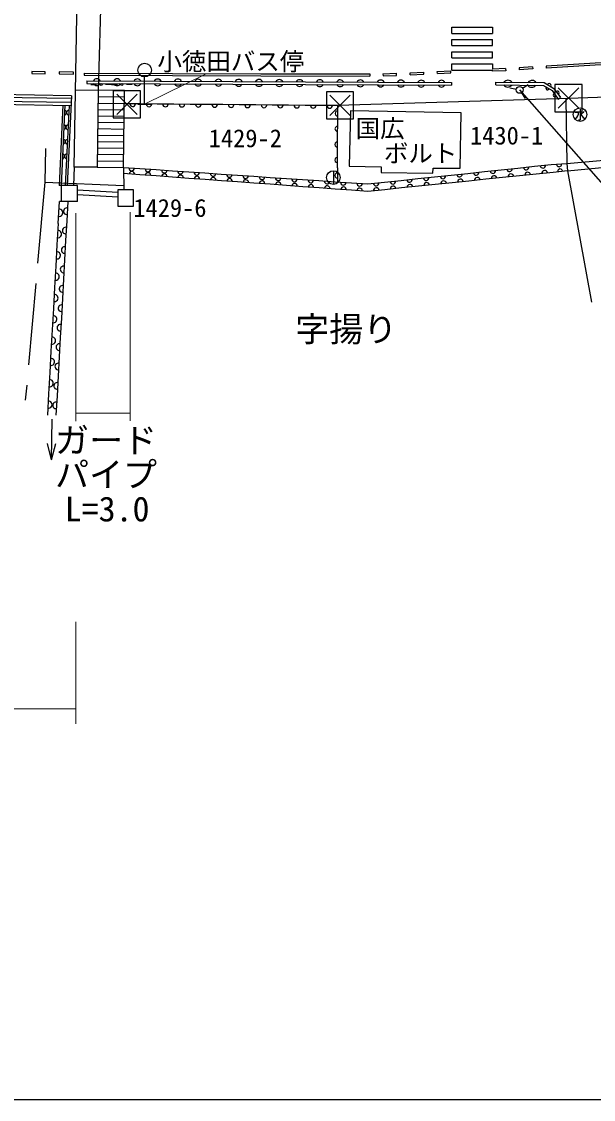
# Model space of a CAD drawing. Units: millimetres, scale not verified. Extents: x 40000 to 680000, y 20000 to 380000.
# Drawn here: x 420172 to 462256, y 205000 to 284298 of the extents above; entities that cross this region are included whole.
import ezdxf
from ezdxf.enums import TextEntityAlignment as Align

# ---------------------------------------------------------------- set-up
doc = ezdxf.new("R2010")
doc.units = ezdxf.units.MM
doc.header["$LTSCALE"] = 1000
doc.linetypes.add('DASHED', pattern=[7.5, 6, -1.5])
for name, color, linetype, lineweight in [('M-BGD', 7, 'Continuous', 25), ('M-BGD-EXST', 7, 'Continuous', 25), ('M-BMK-HTXT', 7, 'Continuous', 13), ('M-STR-HTXT', 7, 'Continuous', 13), ('M-STR-STRC', 7, 'Continuous', 25), ('M-TTL-BAND', 7, 'Continuous', 25)]:
    doc.layers.add(name, color=color, linetype=linetype, lineweight=lineweight)
doc.styles.add('ＭＳ ゴシック', font='')
doc.styles.get('ＭＳ ゴシック').set_extended_font_data('MS Gothic')

msp = doc.modelspace()

# ---------------------------------------------------------------- linework, layer by layer
at = {"layer": 'M-BGD'}
for p, q in [((424033, 273593), (424441, 296009)), ((424966, 279947), (451822, 279821)), ((424965, 279747), (451821, 279621)), ((425259, 279660), (425697, 279662)), ((425821, 279245), (425747, 273593)), ((427754, 279219), (425821, 279245)), ((426790, 279665), (426353, 279664)), ((426790, 279665), (427228, 279666)), ((427679, 273567), (427754, 279219)), ((428321, 279669), (427884, 279668)), ((451822, 279821), (451821, 279621)), ((455070, 279639), (455072, 279839)), ((455072, 279839), (458638, 279804)), ((458638, 279804), (459352, 279370)), ((459352, 279370), (459826, 278707)), ((423847, 278831), (418378, 278922)), ((423847, 278831), (423536, 272248)), ((425815, 278774), (427748, 278748)), ((459664, 278590), (459826, 278707)), ((460228, 278620), (460303, 273858)), ((418366, 278222), (423814, 278132)), ((423214, 278146), (422936, 272248)), ((423364, 278139), (423086, 272248)), ((423664, 278125), (423386, 272248)), ((425803, 277832), (427735, 277806)), ((425809, 278303), (427741, 278277)), ((428949, 278240), (427741, 278251)), ((430157, 278229), (428949, 278240)), ((431366, 278219), (430157, 278229)), ((432574, 278208), (431366, 278219)), ((433782, 278197), (432574, 278208)), ((434990, 278187), (433782, 278197)), ((436198, 278176), (434990, 278187)), ((437407, 278165), (436198, 278176)), ((438615, 278154), (437407, 278165)), ((439823, 278144), (438615, 278154)), ((441031, 278133), (439823, 278144)), ((442239, 278122), (441031, 278133)), ((443448, 278112), (442239, 278122)), ((443441, 276968), (443448, 278112)), ((425790, 276890), (427723, 276864)), ((425796, 277361), (427729, 277335)), ((443434, 275825), (443441, 276968)), ((425784, 276419), (427716, 276393)), ((425772, 275477), (427704, 275451)), ((425778, 275948), (427710, 275922)), ((443427, 274682), (443434, 275825)), ((425759, 274535), (427692, 274509)), ((425765, 275006), (427698, 274980)), ((443420, 273539), (443427, 274682)), ((425747, 273593), (427679, 273567)), ((425753, 274064), (427685, 274038)), ((456692, 273522), (457919, 273652)), ((457919, 273652), (459146, 273782)), ((459146, 273782), (460303, 273858)), ((460303, 273858), (460348, 273311)), ((427679, 273567), (427700, 271930)), ((427679, 273567), (428877, 273486)), ((428883, 273023), (427685, 273110)), ((428877, 273486), (430075, 273405)), ((430081, 272936), (428883, 273023)), ((430075, 273405), (431273, 273324)), ((431279, 272849), (430081, 272936)), ((431273, 273324), (432471, 273243)), ((432477, 272761), (431279, 272849)), ((432471, 273243), (433669, 273162)), ((433669, 273162), (434867, 273080)), ((434867, 273080), (436065, 272999)), ((436065, 272999), (437263, 272918)), ((437263, 272918), (438461, 272837)), ((438461, 272837), (439659, 272756)), ((443420, 273539), (443413, 272501)), ((449330, 272741), (450557, 272871)), ((450557, 272871), (451784, 273001)), ((451784, 273001), (453011, 273131)), ((453011, 273131), (454238, 273261)), ((454238, 273261), (455465, 273391)), ((455566, 272821), (454328, 272694)), ((455465, 273391), (456692, 273522)), ((456805, 272948), (455566, 272821)), ((458043, 273076), (456805, 272948)), ((459282, 273203), (458043, 273076)), ((460348, 273311), (459282, 273203)), ((460348, 273311), (462119, 263647)), ((424281, 272248), (422936, 272248)), ((423081, 272248), (423081, 271058)), ((424281, 271058), (424281, 272248)), ((433676, 272674), (432477, 272761)), ((434874, 272587), (433676, 272674)), ((436072, 272500), (434874, 272587)), ((437270, 272413), (436072, 272500)), ((438468, 272325), (437270, 272413)), ((439666, 272238), (438468, 272325)), ((439659, 272756), (440857, 272675)), ((440864, 272151), (439666, 272238)), ((440857, 272675), (442055, 272593)), ((442063, 272064), (440864, 272151)), ((442055, 272593), (443253, 272512)), ((443261, 271977), (442063, 272064)), ((443253, 272512), (444451, 272431)), ((444451, 272431), (445649, 272350)), ((445649, 272350), (446876, 272480)), ((446876, 272480), (448103, 272610)), ((448134, 272057), (446896, 271930)), ((448103, 272610), (449330, 272741)), ((449373, 272184), (448134, 272057)), ((450612, 272312), (449373, 272184)), ((451850, 272439), (450612, 272312)), ((453089, 272566), (451850, 272439)), ((454328, 272694), (453089, 272566)), ((428398, 271930), (427258, 271930)), ((427258, 271930), (427258, 270710)), ((428398, 270710), (428398, 271930)), ((444459, 271889), (443261, 271977)), ((445657, 271802), (444459, 271889)), ((446896, 271930), (445657, 271802)), ((422866, 269447), (422957, 271058)), ((424281, 271058), (422957, 271058)), ((423519, 269630), (423598, 271058)), ((427258, 270710), (428398, 270710)), ((423440, 268201), (423519, 269630)), ((422866, 269447), (422778, 267880)), ((423362, 266773), (423440, 268201)), ((422778, 267880), (422690, 266312)), ((423283, 265344), (423362, 266773)), ((422690, 266312), (422602, 264745)), ((423204, 263916), (423283, 265344)), ((422602, 264745), (422515, 263178)), ((423125, 262488), (423204, 263916)), ((422515, 263178), (422427, 261610)), ((423046, 261059), (423125, 262488)), ((422427, 261610), (422339, 260043)), ((422967, 259631), (423046, 261059)), ((422339, 260043), (422251, 258475)), ((422888, 258203), (422967, 259631)), ((422251, 258475), (422163, 256908)), ((422810, 256774), (422888, 258203)), ((422163, 256908), (422075, 255340)), ((422731, 255346), (422810, 256774)), ((422372, 252056), (422426, 255055)), ((422372, 252056), (422093, 253261)), ((422372, 252056), (422693, 253250))]:
    msp.add_line(p, q, dxfattribs=at)
at = {"layer": 'M-BGD', "linetype": 'DASHED'}
for p, q in [((424783, 280497), (424782, 280347)), ((424966, 279947), (424965, 279747)), ((423823, 278331), (418369, 278422)), ((423838, 278631), (418374, 278722)), ((460303, 273858), (463297, 274126)), ((460348, 273311), (463383, 273615)), ((421892, 272488), (427696, 272231)), ((424281, 271920), (427258, 271754)), ((427258, 271369), (424281, 271548))]:
    msp.add_line(p, q, dxfattribs=at)
at = {"layer": 'M-BGD'}
for points in [[(426260, 294580), (425821, 279245), (424135, 279231)], [(507336, 278940), (491870, 279172), (469710, 278966), (460431, 278639), (443448, 278112)], [(455070, 279639), (458581, 279604), (459213, 279220), (459664, 278590)], [(425747, 273593), (424033, 273593), (423990, 272248)]]:
    msp.add_lwpolyline(points, dxfattribs=at)
msp.add_lwpolyline([(452510, 277578), (444377, 277739), (444288, 273666), (446641, 273607), (446626, 273195), (450449, 273136), (450464, 273519), (452449, 273504)], close=True, dxfattribs=at)
at = {"layer": 'M-BGD', "linetype": 'DASHED'}
msp.add_lwpolyline([(421933, 274948), (421892, 272488), (420449, 256438)], dxfattribs=at)
at = {"layer": 'M-BGD'}
for centre in [(426025, 279663), (427556, 279667)]:
    msp.add_circle(centre, 75, dxfattribs=at)
for centre, radius, start, end in [((425711, 279812), 281, 27.53275, 151.92917), ((427203, 279805), 281, 27.53238, 151.92954), ((428695, 279798), 281, 27.53403, 151.92789), ((430187, 279791), 281, 27.5344, 151.92752), ((431679, 279784), 281, 27.53238, 151.92954), ((433171, 279777), 281, 27.53238, 151.92954), ((434663, 279770), 281, 27.53275, 151.92917), ((436155, 279763), 281, 27.53403, 151.92789), ((437647, 279756), 281, 27.53403, 151.92789), ((439139, 279749), 281, 27.53275, 151.92917), ((440631, 279742), 281, 27.53238, 151.92954), ((442123, 279735), 281, 27.53403, 151.92789), ((443615, 279728), 281, 27.5344, 151.92752), ((445107, 279721), 281, 27.53238, 151.92954), ((446599, 279714), 281, 27.53238, 151.92954), ((448091, 279707), 281, 27.53275, 151.92917), ((449583, 279700), 281, 27.53403, 151.92789), ((451075, 279693), 281, 27.53403, 151.92789), ((455961, 279611), 369, 35.873, 142.99949), ((457744, 279593), 369, 35.873, 142.99949), ((425712, 279875), 281, 207.53403, 331.92789), ((427204, 279868), 281, 207.53294, 331.92873), ((428696, 279861), 281, 207.53238, 331.92954), ((430188, 279854), 281, 207.53403, 331.92789), ((431680, 279847), 281, 207.53459, 331.92708), ((433172, 279840), 281, 207.53388, 331.92916), ((434664, 279833), 281, 207.53238, 331.92954), ((436156, 279826), 281, 207.53294, 331.92873), ((437648, 279819), 281, 207.53403, 331.92789), ((439140, 279811), 281, 207.53403, 331.92789), ((440632, 279804), 281, 207.53294, 331.92873), ((442124, 279797), 281, 207.53238, 331.92954), ((443616, 279790), 281, 207.53403, 331.92789), ((445108, 279783), 281, 207.53459, 331.92708), ((446600, 279776), 281, 207.53388, 331.92916), ((448092, 279769), 281, 207.53238, 331.92954), ((449584, 279762), 281, 207.53294, 331.92873), ((451076, 279755), 281, 207.53403, 331.92789), ((455950, 279840), 360, 215.1521, 323.72093), ((457705, 279823), 360, 215.15387, 323.71992), ((458884, 279391), 126, 137.52487, 339.87085), ((459000, 279596), 140, 324.43932, 152.95576), ((459600, 279046), 136, 299.93748, 131.25086), ((459423, 278894), 130, 117.01273, 314.17555), ((423307, 277605), 181, 277.27174, 77.32576), ((423670, 277588), 181, 97.27188, 257.32401), ((428345, 278247), 201, 179.88325, 359.10098), ((429553, 278236), 201, 179.88612, 359.09811), ((430762, 278225), 201, 179.88325, 359.10098), ((431970, 278215), 201, 179.88612, 359.09811), ((433178, 278204), 201, 179.88325, 359.10098), ((434386, 278193), 201, 179.88612, 359.09811), ((435594, 278183), 201, 179.88325, 359.10098), ((436803, 278172), 201, 179.8861, 359.10098), ((438011, 278161), 201, 179.88328, 359.10095), ((439219, 278150), 201, 179.88612, 359.10095), ((440427, 278140), 201, 179.88328, 359.10095), ((441635, 278129), 201, 179.88754, 359.09956), ((442844, 278118), 201, 179.8847, 359.09955), ((443435, 277540), 191, 86.87291, 272.42643), ((423257, 276534), 181, 277.27188, 77.32401), ((423619, 276517), 181, 97.27187, 257.32402), ((443428, 276397), 191, 86.87583, 272.42651), ((423206, 275463), 181, 277.27188, 77.32401), ((423569, 275446), 181, 97.27188, 257.32401), ((443421, 275254), 191, 86.87583, 272.42651), ((423156, 274392), 181, 277.27187, 77.32402), ((423518, 274375), 181, 97.27188, 257.32401), ((443414, 274111), 191, 86.87583, 272.42651), ((457305, 273592), 206, 187.6522, 4.46177), ((458532, 273723), 206, 187.65179, 4.45941), ((459725, 273813), 193, 181.77021, 5.79261), ((428278, 273527), 200, 176.1607, 356.08908), ((428284, 273066), 200, 355.89862, 175.7752), ((429476, 273446), 200, 176.16213, 356.08745), ((429482, 272979), 200, 355.90025, 175.77377), ((430674, 273365), 200, 176.15927, 356.09031), ((430680, 272892), 200, 355.89862, 175.7752), ((431872, 273283), 200, 176.15927, 356.09031), ((431878, 272805), 200, 355.89862, 175.7752), ((433070, 273202), 200, 176.1607, 356.08908), ((433076, 272718), 200, 355.89862, 175.7752), ((434268, 273121), 200, 176.1607, 356.08908), ((434275, 272630), 200, 355.89862, 175.7752), ((435466, 273040), 200, 176.15937, 356.08736), ((436664, 272959), 200, 176.15927, 356.09031), ((437862, 272878), 200, 176.15937, 356.08736), ((439060, 272796), 200, 176.1607, 356.08908), ((443407, 272967), 191, 86.87297, 272.42937), ((449943, 272811), 206, 187.65081, 4.46345), ((451170, 272942), 206, 187.65209, 4.45911), ((452397, 273072), 206, 187.65179, 4.45941), ((453624, 273202), 206, 187.65474, 4.45922), ((453709, 272622), 208, 7.98844, 183.75197), ((454851, 273332), 206, 187.65474, 4.45922), ((454948, 272750), 208, 7.9899, 183.75297), ((456078, 273462), 206, 187.65366, 4.4606), ((456186, 272877), 208, 7.98882, 183.75433), ((457425, 273004), 208, 7.98559, 183.75482), ((458664, 273132), 208, 7.98697, 183.75316), ((459813, 273277), 180, 359.27937, 192.29003), ((435473, 272543), 200, 355.90025, 175.77377), ((436671, 272456), 200, 355.89862, 175.7752), ((437869, 272369), 200, 355.89862, 175.7752), ((439067, 272282), 200, 355.89862, 175.7752), ((440258, 272715), 200, 176.16194, 356.08765), ((440265, 272194), 200, 355.89862, 175.7752), ((441456, 272634), 200, 176.15927, 356.09031), ((441463, 272107), 200, 355.89862, 175.7752), ((442654, 272553), 200, 176.15927, 356.09031), ((442662, 272020), 200, 355.89862, 175.7752), ((443852, 272472), 200, 176.1607, 356.08908), ((443860, 271933), 200, 355.89862, 175.7752), ((445050, 272391), 200, 176.1607, 356.08908), ((445058, 271846), 200, 355.89862, 175.7752), ((446262, 272421), 206, 187.65505, 4.45892), ((446277, 271858), 208, 7.98844, 183.75197), ((447489, 272551), 206, 187.65474, 4.45922), ((447516, 271986), 208, 7.98844, 183.75197), ((448716, 272681), 206, 187.65474, 4.45922), ((448754, 272113), 208, 7.9899, 183.75297), ((449993, 272240), 208, 7.98559, 183.75482), ((451232, 272368), 208, 7.98559, 183.75482), ((452470, 272495), 208, 7.98588, 183.75453), ((422946, 270229), 264, 258.97567, 94.60054), ((423504, 270347), 245, 73.79183, 279.8873), ((422858, 268662), 264, 258.9738, 94.60022), ((423425, 268918), 245, 73.7939, 279.88763), ((422770, 267094), 264, 258.97569, 94.59833), ((423346, 267490), 245, 73.79183, 279.8873), ((422682, 265527), 264, 258.97558, 94.59844), ((423267, 266062), 245, 73.7939, 279.88763), ((423188, 264633), 245, 73.79183, 279.8873), ((422594, 263959), 264, 258.97578, 94.60043), ((423109, 263205), 245, 73.79204, 279.88949), ((422506, 262392), 264, 258.97569, 94.59833), ((423030, 261776), 245, 73.79183, 279.8873), ((422418, 260824), 264, 258.97569, 94.59833), ((422952, 260348), 245, 73.79183, 279.8873), ((422330, 259257), 264, 258.97567, 94.60054), ((422873, 258920), 245, 73.7939, 279.88763), ((422242, 257690), 264, 258.9738, 94.60022), ((422794, 257491), 245, 73.79183, 279.8873), ((422154, 256122), 264, 258.97569, 94.59833), ((422715, 256063), 245, 73.7939, 279.88763)]:
    msp.add_arc(centre, radius, start, end, dxfattribs=at)
at = {"layer": 'M-BGD-EXST'}
for p, q in [((429229, 278227), (429229, 280227)), ((456094, 279434), (456582, 279324)), ((457037, 279402), (457459, 279669)), ((459670, 277918), (461170, 279418)), ((459670, 279418), (461170, 277918)), ((427173, 277453), (428673, 278953)), ((427173, 278953), (428673, 277453)), ((442861, 277384), (444361, 278884)), ((442861, 278884), (444361, 277384)), ((456959, 279058), (457226, 278635)), ((428729, 278227), (429729, 278227)), ((460906, 277635), (461166, 277635)), ((461269, 277842), (461269, 277063)), ((443118, 273320), (443118, 272320))]:
    msp.add_line(p, q, dxfattribs=at)
for points in [[(426923, 277203), (428923, 277203), (428923, 279203), (426923, 279203)], [(442611, 277134), (444611, 277134), (444611, 279134), (442611, 279134)], [(459420, 277668), (461420, 277668), (461420, 279668), (459420, 279668)]]:
    msp.add_lwpolyline(points, close=True, dxfattribs=at)
for centre, radius in [((429229, 280727), 500), ((456826, 279269), 250), ((461269, 277453), 500), ((443118, 272820), 500)]:
    msp.add_circle(centre, radius, dxfattribs=at)
for centre, radius, start, end in [((460708, 277583), 460, 295.40804, 6.48313), ((461919, 277765), 662, 191.30965, 244.44016), ((461299, 277864), 334, 270.04331, 327.82556), ((461251, 277188), 127, 227.08451, 278.5638)]:
    msp.add_arc(centre, radius, start, end, dxfattribs=at)
at = {"layer": 'M-BMK-HTXT'}
msp.add_line((429229, 278227), (433752, 280463), dxfattribs=at)
at = {"layer": 'M-STR-HTXT'}
for p, q in [((424178, 270204), (424178, 254895)), ((428160, 254918), (428160, 270275)), ((424178, 255478), (428160, 255478)), ((424177, 232624), (424177, 240136)), ((424177, 233726), (359806, 233726))]:
    msp.add_line(p, q, dxfattribs=at)
at = {"layer": 'M-STR-STRC'}
for p, q in [((451834, 283879), (454840, 283878)), ((451835, 283429), (451834, 283879)), ((451835, 283429), (454839, 283428)), ((454840, 283878), (454839, 283428)), ((451835, 282979), (454839, 282978)), ((451836, 282529), (451835, 282979)), ((451836, 282529), (454838, 282528)), ((454838, 282528), (454839, 282978)), ((451837, 282079), (454838, 282078)), ((451837, 281629), (451837, 282079)), ((451837, 281629), (454837, 281628)), ((454837, 281628), (454838, 282078)), ((451838, 281179), (454837, 281178)), ((451839, 280729), (451838, 281179)), ((451839, 280729), (454836, 280728)), ((455791, 280835), (454834, 280803)), ((454837, 281178), (454836, 280803)), ((454839, 280653), (454836, 280728)), ((455791, 280835), (455797, 280685)), ((457775, 280971), (456784, 280898)), ((456784, 280898), (456795, 280749)), ((457786, 280822), (456795, 280749)), ((457775, 280971), (457786, 280822)), ((458765, 281014), (458774, 280865)), ((421915, 280597), (420930, 280625)), ((423986, 280583), (422938, 280604)), ((445789, 280441), (445789, 280291)), ((446768, 280444), (447765, 280490)), ((446768, 280444), (446775, 280294)), ((446775, 280294), (447772, 280340)), ((447772, 280340), (447765, 280490)), ((448764, 280536), (449763, 280582)), ((448771, 280386), (448764, 280536)), ((448771, 280386), (449770, 280432)), ((449770, 280432), (449763, 280582)), ((450762, 280628), (451761, 280674)), ((450769, 280478), (450762, 280628)), ((450769, 280478), (451768, 280524)), ((451768, 280524), (451761, 280674)), ((455797, 280685), (454839, 280653)), ((456826, 279269), (479259, 253700))]:
    msp.add_line(p, q, dxfattribs=at)
for points in [[(484157, 281532), (473672, 281560), (468267, 281502), (462375, 281234), (458765, 281014)], [(484156, 281382), (473673, 281410), (468271, 281352), (462383, 281084), (458774, 280865)], [(420930, 280625), (420926, 280475), (421910, 280447), (421915, 280597)], [(422938, 280604), (422935, 280454), (423983, 280433), (423986, 280583)], [(424782, 280347), (437779, 280294), (445789, 280291)], [(424783, 280497), (437780, 280444), (445789, 280441)]]:
    msp.add_lwpolyline(points, dxfattribs=at)
at = {"layer": 'M-TTL-BAND'}
msp.add_line((40000, 205000), (579000, 205000), dxfattribs=at)

# ---------------------------------------------------------------- texts
at = {"layer": 'M-BMK-HTXT', "style": 'ＭＳ ゴシック'}
for s, height, p in [('小徳田バス停', 1320, (435573, 281363)), ('国広', 1320, (446562, 276436)), ('1429-2', 1320, (436639, 275714)), ('1430-1', 1320, (455867, 275913)), ('ボルト', 1320, (449539, 274609)), ('1429-6', 1320, (431089, 270590)), ('字揚り', 1833, (444062, 261666))]:
    msp.add_text(s, height=height, dxfattribs=at).set_placement(p, align=Align.MIDDLE_CENTER)
at = {"layer": 'M-STR-HTXT', "style": 'ＭＳ ゴシック'}
for s, p in [('ガード', (426389, 253495)), ('パイプ', (426389, 250973)), ('L=3.0', (426470, 248439))]:
    msp.add_text(s, height=1833, dxfattribs=at).set_placement(p, align=Align.MIDDLE_CENTER)

doc.saveas('drawing.dxf')
